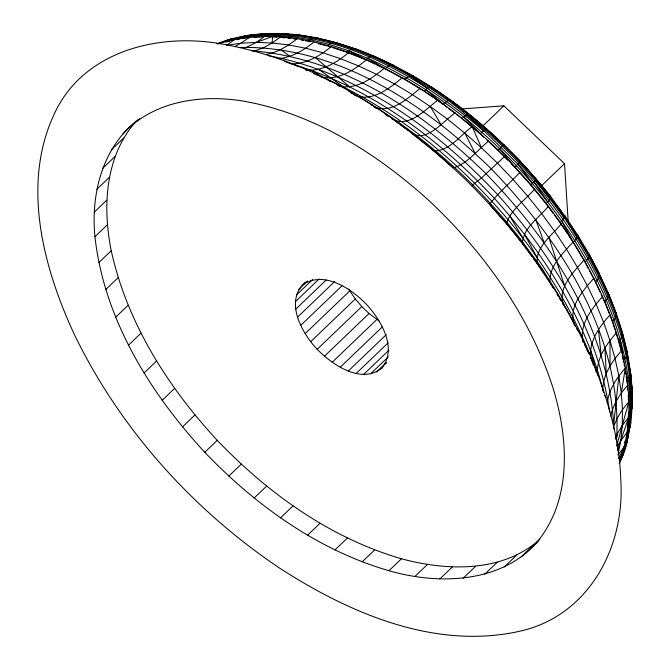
<?xml version="1.0" encoding="UTF-8"?>
<svg xmlns="http://www.w3.org/2000/svg" width="670" height="670" viewBox="0 0 670 670"><rect width="100%" height="100%" fill="white"/><g stroke="black" fill="none" stroke-linecap="round" stroke-linejoin="round"><path stroke-width="1" d="M613.837 428.875C609.792 330.57 552.867 242.532 486.102 173.823C422.586 111.63 342.37 57.98 251.568 50.744M616.509 441.848C623.502 337.37 561.05 241.284 491.395 168.949C424.001 103.381 336.24 44.898 238.646 47.495M590.756 358.5C588.461 341.641 599.474 326.608 610.186 314.774C573.277 221.535 503.982 142.576 420.165 88.365C361.298 52.16 287.983 22.144 218.621 43.785M579.525 239.123L576.426 233.947L577.674 235.195L577.624 236.234L576.175 238.997L573.177 242.331L584.977 262.087L587.933 258.687L589.265 255.722L589.231 254.541L587.774 252.942M253.771 51.33L263.938 47.612L272.179 43.006L272.539 36.448L256.267 42.419L244.089 48.475M216.954 43.759C267.07 23.894 323.225 35.853 371.147 56.272C398.29 68.156 423.934 83.239 448.029 100.458C473.64 118.967 495.423 142.124 517.935 164.184C559.567 208.78 594.34 260.546 615.261 318.091C631.634 363.467 638.309 415.434 619.423 461.044C627.07 450.86 627.505 436.773 630.537 424.763C632.79 406.966 632.698 388.977 630.411 371.188L629.515 367.889M628.1 418.649L628.468 414.529L631.282 410.618L632.17 406.129M631.994 408.399L632.07 389.019L630.855 377.495M623.988 446.563L626.81 442.543L627.756 437.728L626.852 440.592M561.242 223.881C551.996 235.421 534.71 247.406 537.407 263.972L551.268 284.767C544.115 268.854 531.846 255.513 522.056 241.108C506.813 221.46 490.398 202.75 472.919 185.062C438.532 150.792 400.032 120.55 357.839 96.455C374.924 100.358 390.041 87.77 402.335 77.678M627.463 425.869L627.74 422.77M627.003 431.019L629.825 427.058L631.282 410.618L631.173 393.332L631.885 391.188C630.085 342.454 612.171 295.839 588.737 253.612M631.475 407.888L631.651 405.869M619.239 463.623L622.263 456.982L623.175 452.87M631.885 391.188L630.411 371.188M613.36 427.678L618.837 376.012L615.052 358.475L609.976 340.561L603.636 322.387L596.066 304.046L587.305 285.638L577.406 267.263L566.426 249.014L554.425 230.999L541.452 213.32L527.6 196.067L512.927 179.326L497.525 163.212L481.47 147.794L464.863 133.154L447.778 119.386L430.316 106.555L412.569 94.738L394.647 83.993L376.632 74.387L358.626 65.962L340.728 58.767L323.041 52.846L305.654 48.232L288.67 44.94L272.179 43.006L256.267 42.419L241.024 43.198L227.566 45.183M619.465 461.923C637.371 414.211 627.447 361.163 610.186 314.774M537.951 541.528C501.135 583.361 439.026 585.128 388.952 570.731C317.722 550.003 255.63 505.389 204.76 452.292C149.686 392.494 104.051 318.937 94.947 236.694C90.659 194.024 102.569 147.132 137.744 119.93M539.844 539.308C502.575 572.783 447.041 571.116 401.439 558.772C330.209 538.044 268.117 493.43 217.247 440.332C167.693 386.791 126.957 322.647 111.245 250.672C102.502 207.105 104.956 156.998 135.457 122.015M624.381 342.244L621.45 330.478C623.887 334.112 621.525 338.635 618.67 341.248L620.931 350.335M607.238 403.122C608.837 389.739 616.609 378.022 625.311 368.106L621.316 393.089L622.464 409.613L622.279 425.5L620.772 440.642L618.142 453.958M382.813 367.336C362.001 385.25 332.697 365.024 317.186 349.305C301.517 332.764 283.979 300.872 305.344 282.078M616.316 314.531L607.841 292.271L615.353 311.491C617.732 315 615.035 319.222 612.397 321.692L614.909 329.514M567.515 233.855L560.162 222.842L564.785 217.005L564.927 216.109L563.914 215.204M627.514 427.971L630.068 412.703L629.499 375.326L630.219 373.257L626.911 350.862L626.09 349.103L626.433 351.122M624.742 442.677L625.118 440.734M626.81 442.543L630.73 422.401L629.825 427.058M616.031 439.662L617.321 433.691L622.279 425.5L628.736 417.318L617.506 450.148M548.345 206.293C539.25 217.616 523.019 227.884 522.433 243.553L532.014 256.618M616.609 446.053L628.912 401.531L622.464 409.613L617.506 417.661L613.871 425.827M610.621 416.078C613.276 404.362 619.934 394.035 627.765 385.091M619.423 461.044L620.939 456.22M622.765 450.424L623.678 447.526M625.654 444.403L619.298 462.987M622.263 456.982L627.547 440.19M546.025 203.755L550.17 199.225L550.908 196.972C512.818 148.439 466.052 106.463 412.569 75.534L409.822 75.727L404.596 79.311L385.108 68.809L367.436 58.164L348.107 50.518L329.037 44.379L310.352 39.781L292.17 36.758L274.616 35.326L257.791 35.493L241.82 37.269L226.795 40.627L225.514 41.649M621.542 350.661C611.735 361.632 602.941 375.099 602.715 390.283M616.492 332.848C606.467 344.02 596.895 357.763 597.297 373.416M584.106 259.943C573.696 271.97 557.298 287.455 563.612 304.959M381.331 368.76C398.039 348.685 381.23 320.511 366.507 304.381C351.005 288.536 324.004 270.119 302.363 284.926M615.303 438.347L617.321 433.691M619.574 462.124L623.016 454.562M618.661 458.439L624.406 446.647L617.941 454.98M587.096 350.636L589.231 353.743C568.286 307.078 540.104 263.888 507.383 224.643L489.494 204.308L497.626 194.643L519.97 172.492M545.363 202.951L530.849 185.188C531.947 183.588 536.77 180.414 535.732 178.999M628.376 400.25L628.36 397.193L631.173 393.332M617.288 446.48L620.772 440.642L627.229 432.385M629.499 375.326L626.676 379.12L626.165 376.163M534.559 189.133C525.129 200.179 510.934 209.4 506.436 223.629L523.948 245.27M535.749 543.638C572.54 500.833 568.57 438.716 553.026 388.005C529.853 316.106 484.578 252.975 429.947 201.502C377.436 153.715 314.548 113.867 243.746 101.162C201.502 94.135 153.087 100.827 122.97 133.975M602.657 296.534C591.702 308.627 579.257 324.171 582.975 341.616M593.947 278.226C582.85 290.587 567.599 307.505 574.701 325.369M609.072 313.208L604.65 301.894L607.548 298.359L608.678 295.001L599.642 275.353L589.223 255.672M573.185 241.795C563.411 253.017 549.727 264.918 549.986 281.04L562.272 301.45L575.572 326.684M530.849 185.188L514.736 167.266L520.531 161.537L511.026 152.433M137.459 120.784L139.661 118.665M111.27 149.946L123.757 137.978M102.518 168.463L115.014 156.504M96.84 189.292L109.327 177.324M94.302 212.139L106.79 200.171M94.947 236.694L107.434 224.735M98.758 262.64L111.245 250.672M105.684 289.608L118.18 277.648M115.642 317.245L128.129 305.277M128.489 345.176L140.976 333.208M144.05 373.014L156.537 361.046M162.115 400.392L174.61 388.433M298.686 289.465L307.605 280.914M296.316 295.135L312.672 279.465M295.328 301.776L319.113 278.98M482.844 125.968L503.882 105.818L564.534 163.673L568.185 221.594M295.755 309.172L326.231 279.968M182.449 426.941L194.936 414.973M297.581 317.103L334.749 281.492M300.755 325.335L342.387 285.453M305.168 333.61L349.782 290.88L348.794 289.038M310.704 341.683L355.318 298.954L349.782 290.88M204.76 452.292L217.247 440.332M317.186 349.305L361.792 306.567L355.318 298.954M324.414 356.239L369.028 313.51L379.203 321.039M332.178 362.286L376.783 319.557M340.234 367.252L382.612 326.659M228.763 476.11L241.25 464.151M541.243 185.984L564.534 163.673M348.333 370.987L386.255 334.665M356.239 373.391L388.206 342.764M363.709 374.371L388.985 350.159M370.51 373.91L388.357 356.817M376.448 372.017L386.113 362.763M385.007 364.22L386.498 362.797M254.123 498.078L266.618 486.11M280.504 517.885L292.991 505.917M307.538 535.271L320.034 523.303M334.874 550.003L347.37 538.035M362.135 561.879L374.622 549.911M388.952 570.731L401.439 558.772M414.965 576.451L427.452 564.492M439.813 578.964L452.309 566.996M463.171 578.218L475.667 566.259M484.728 574.24L497.215 562.281M504.175 567.08L516.662 555.12M521.26 556.837L533.747 544.869M504.652 156.462L481.604 177.877L471.714 185.699C403.097 117.87 318.275 60.777 221.753 43.986C161.939 33.132 90.366 48.985 58.575 105.458C19.455 177.491 41.934 264.868 74.538 334.874C120.072 428.641 192.014 508.907 278.201 567.188C348.392 612.824 434.42 650.235 519.543 631.282C588.788 616.048 625.169 547.021 620.797 479.946C619.222 429.914 602.372 381.984 582.18 336.709C563.118 294.247 537.482 254.952 507.709 219.249C454.98 157.266 389.58 104.344 313.719 73.641M487.04 140.172L497.793 150.097L504.083 144.871M410.074 132.007L433.993 150.993L453.18 167.894C467.484 163.756 477.274 150.114 488.69 141.127M460.223 117.233L461.856 118.473L467.794 114.034L468.648 113.892L469.385 114.846L462.828 109.863M432.385 149.444L433.993 150.993C449.612 150.859 460.474 135.181 472.166 126.571L481.47 147.794M240.538 38.282C246.426 33.123 255.412 36.641 262.246 33.76C274.365 33.199 286.475 33.559 298.527 34.915C346.968 41.339 392.143 62.436 432.954 88.566L431.539 87.125L430.408 87.075L427.468 88.314L423.968 91.145L433.113 97.401M455.173 112.878C444.696 119.897 425.911 143.581 411.958 132.978M391.548 118.573C408.332 128.95 425.416 109.461 437.812 100.115M486.956 129.586L486.546 128.9L485.825 129.159L480.13 133.799L461.856 118.473M412.569 75.534L413.583 76.137L393.483 65.25L374.396 56.33L371.147 56.272L365.627 59.705L346.281 52.051L332.923 47.746M346.281 52.051L351.951 48.675L355.452 48.835L374.396 56.33L394.655 65.936C391.406 63.6 387.52 66.581 385.108 68.809L376.758 64.906M420.165 88.365C407.578 98.364 390.962 114.52 373.625 106.639M288.234 38.106L290.294 38.282C292.974 35.678 296.944 34.111 300.621 35.343L318.443 38.307L336.759 42.813L355.452 48.835L375.744 57.092M282.673 33.793C279.097 32.813 275.32 34.379 272.724 36.842L276.861 37.185M384.413 68.122C371.683 78.767 355.217 90.676 337.688 85.71M253.897 37.235L255.89 37.018L259.96 34.371C344.179 31.925 421.48 77.645 483.439 130.826M366.507 59.739C354.07 70.074 338.166 80.735 321.19 77.117M348.71 52.587C336.683 62.586 321.734 71.749 305.453 69.965M331.122 46.699C319.757 56.012 305.964 64.228 290.805 63.826M313.828 42.11C303.56 50.367 291.55 57.637 278.125 58.667M296.936 38.835C287.706 46.247 277.171 52.461 265.395 54.622M272.179 43.006L280.537 36.909M256.267 42.419L264.709 36.331M249.55 37.101L241.024 43.198L235.053 46.423M226.535 45.334L235.137 39.22M219.969 43.801L221.552 42.687M226.795 40.627L229.04 39.496L233.135 38.776M217.474 43.919L231.46 38.852M244.022 36.138L264.583 33.668M237.934 37.855L241.887 36.967M243.863 36.523L248.813 35.418M225.874 41.934L229.877 41.038M237.9 39.237L239.902 38.793M241.903 38.567L244.902 38.24M247.9 37.905L249.893 37.679M461.58 108.95L503.882 105.818M457.911 106.128L450.274 99.939L448.029 100.458L443.096 104.227L434.78 98.54M255.89 37.018L261.836 36.959M285.437 34.111L290.504 34.522M293.535 34.765L300.621 35.343L301.935 35.979M282.028 37.604L285.127 37.855M257.791 35.493L268.745 36.482M293.326 38.785L295.353 39.12M301.416 40.125L303.435 40.46M305.461 40.803L307.48 41.138M274.616 35.326L290.294 38.282M268.31 55.635C358.283 72.678 436.145 128.816 497.626 194.643C552.482 255.68 598 329.573 609.641 412.042M548.42 194.526L550.908 196.972L564.927 216.109M318.443 38.307C314.866 37.093 311.073 38.81 308.493 41.306L310.461 41.791M322.278 39.731L325.31 40.468M330.352 41.716L333.384 42.461M335.394 42.955L356.959 49.664M318.334 43.726L327.195 45.903C330.017 43.039 334.807 41.088 338.425 43.701M286.835 62.394C367.604 85.609 437.594 137.291 494.259 198.228C544.316 253.654 585.756 319.154 603.528 392.335M328.149 46.213L331.014 47.135M353.743 94.604L357.018 96.086M367.436 58.164C438.632 89.596 499.736 141.244 547.692 202.097C590.513 258.059 625.177 323.945 629.959 395.375M374.899 64.044L348.107 50.518M292.664 63.943L298.108 66.698M350.51 92.544L356.926 95.969M311.441 70.233L323.92 77.737M404.596 79.311L423.088 90.609M374.471 107.208L376.18 108.339M385.568 114.595L388.131 116.304M431.539 87.125C477.166 116.907 517.475 154.569 551.083 197.416M433.792 89.144L437.133 91.43M439.646 93.138L443.825 96.003M445.491 97.142L449.679 100.006M430.408 87.075C495.582 129.812 550.606 188.027 589.265 255.722M283.988 60.509L286.492 62.235M343.501 86.899L318.526 69.253M409.822 75.727L427.468 88.314M280.588 49.572L289.875 56.238M306.123 69.647L307.614 70.719M398.307 123.372L391.087 117.644M399.99 124.603L408.39 130.776M327.647 79.747L329.883 81.439M447.175 107.326L425.735 89.579M448.808 108.565L455.332 113.515M456.965 114.754L458.598 115.994M348.442 90.668L352.177 93.641M450.274 99.939L467.794 114.034M597.891 272.079C601.853 274.734 597.975 279.742 595.488 281.986L600.287 292.413M349.556 86.807L315.277 57.553M369.873 103.515L372.126 105.391M470.985 116.186L473.38 118.196M474.98 119.536L477.375 121.546M479.77 123.556L482.166 125.566M483.765 126.906L486.16 128.916M466.647 114.595C503.731 144.418 536.67 179.351 564.207 218.169M488.438 130.943L494.343 136.395M495.825 137.76L506.068 147.408M483.966 137.342L463.59 116.89M489.494 204.308L507.383 224.643M361.792 306.567L369.028 313.51M497.793 150.097L507.676 160.113M511.21 163.689L514.736 167.266L499.502 148.48M452.242 166.939L453.18 167.894M489.845 204.643L471.437 185.372L471.714 185.699M520.238 161.763L523.605 165.507M524.953 167.006L528.99 171.503M531.017 173.756L535.054 178.254M539.451 266.409L533.211 258.252M536.36 179.778L543.345 188.312M545.246 190.64L547.147 192.968M551.904 285.562L553.805 287.949M564.542 306.617L566.937 309.758M517.935 164.184L532.524 183.547M550.321 196.854L553.412 201.025M557.122 206.033L561.443 211.871M546.636 204.585L553.403 213.713M554.626 215.372L560.162 222.842M535.866 179.862L550.17 199.225M576.502 328.618L578.763 331.734M533.99 182.047L547.692 202.097M564.643 215.506L577.674 235.195M564.483 216.058L566.192 218.613M567.331 220.321L570.17 224.576M571.309 226.276L574.156 230.539M550.832 198.178C584.567 245.589 614.775 297.195 627.011 354.706L626.274 356.7L623.443 360.427L623.787 362.395M568.646 235.547L571.476 239.785M597.271 374.12L598.285 375.669M604.784 395.668L605.864 397.394M564.785 217.005L577.121 237.507M551.795 285.646L553.378 288.276M557.08 294.423L558.135 296.182M559.19 297.932L560.782 300.57M562.365 303.2L563.42 304.959M430.316 106.555L441.178 124.712M577.272 234.425L589.231 254.541L599.533 274.03M580.555 240.848L581.585 242.582M582.615 244.307L586.233 250.354M509.828 215.991L522.784 238.017M524.543 234.307L536.888 257.255M561.82 221.175L573.177 242.331M585.454 262.992L588.319 268.419M589.282 270.228L595.01 281.082M582.54 340.854L583.503 342.697M584.458 344.539L589.231 353.743M464.863 133.154L475.189 153.38M573.344 322.002L574.215 323.886M601.158 294.306L604.65 301.894M610.177 316.039L612.397 321.692M535.732 219.526L544.283 243.16M590.412 356.658L593.519 365.552M564.693 286.098L548.822 237.373M615.353 311.491L622.514 333.828L627.221 352.755L627.011 354.706L622.514 333.828M615.537 331.466L618.67 341.248M590.555 350.109L596.267 372.378M624.867 344.204L625.847 348.124M622.187 355.385L623.192 359.422M626.785 353.14L630.219 373.257M624.122 364.363L624.465 366.331M625.487 372.235L625.83 374.203M620.278 339.481L623.293 359.43M618.837 376.012L621.316 393.089M598.494 329.623L601.099 355.209M630.076 369.162L630.663 375.409M626.777 380.125L627.053 383.131M627.422 387.151L627.706 390.158M628.167 395.183L628.36 397.193M604.901 347.965L606.291 373.525M631.726 386.866L631.818 401.849M628.443 411.472L628.468 414.529M609.976 340.561L610.027 366.038"/></g></svg>
